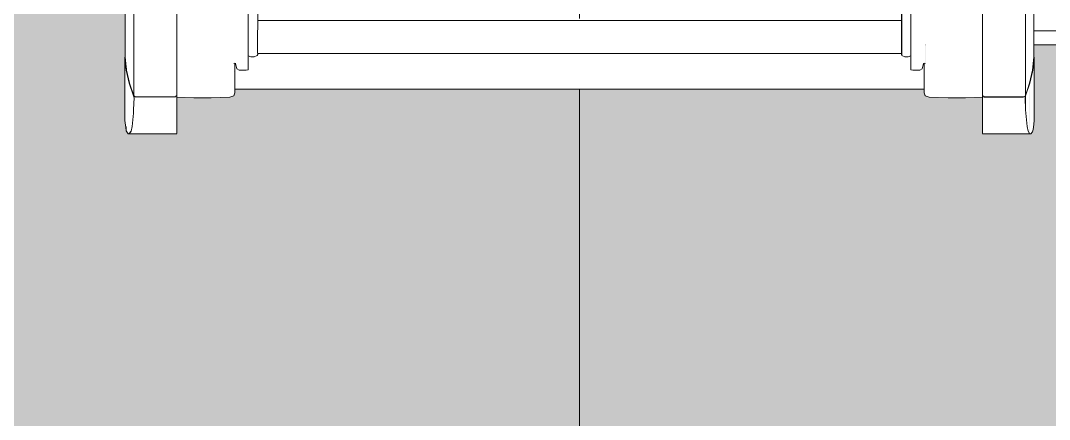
# Model space of a CAD drawing. Header units: metres. Extents: x -3 to 171, y -23 to 41.
# Drawn here: x 0.963 to 1.927, y -13.153 to -12.78 of the extents above; entities that cross this region are included whole.
import ezdxf

# ---------------------------------------------------------------- set-up
doc = ezdxf.new("R2010")
doc.units = ezdxf.units.M
doc.header["$MEASUREMENT"] = 0
doc.set_wipeout_variables(frame=1)
doc.linetypes.add('Schnittlinie', pattern=[0.006, 0.003, -0.0015, 0, -0.0015])
doc.linetypes.add('Wipeout_Contour', pattern=[1, 0, -1])
for name, color, linetype in [('6._Dach PP STG1_1_325 Dachfenster', 7, 'Continuous'), ('6._Dach PP STG1_1_330 Dachaufbau', 7, 'Continuous'), ('6._Dach PP STG1_1_851 Marker Schnitt', 7, 'Continuous')]:
    doc.layers.add(name, color=color, linetype=linetype)

msp = doc.modelspace()

# ---------------------------------------------------------------- hatches: boundary and pattern name
at = {"layer": '6._Dach PP STG1_1_330 Dachaufbau', "linetype": 'Continuous', "lineweight": 0, "true_color": 0x000000}
h = msp.add_hatch(color=18, dxfattribs=at)
h.paths.add_polyline_path([(6.26, -13.58499), (3.315, -13.58499), (3.315, -11.155), (6.26, -11.155), (6.26, -10.4), (0.03813, -10.4), (0.05526, -15.07), (1.01714, -15.07), (1.01714, -14.22801), (2.76714, -14.22801), (2.76714, -15.07), (3.44551, -15.07), (3.44551, -14.22801), (5.19551, -14.22801), (5.19551, -15.07), (6.26, -15.07)])
h.paths.add_polyline_path([(1.06307, -12.8025), (1.06307, -11.20127), (2.76307, -11.20127), (2.76307, -12.8025)], flags=0)

# ---------------------------------------------------------------- linework, layer by layer
at = {"layer": '6._Dach PP STG1_1_325 Dachfenster', "color": 7, "linetype": 'Continuous', "lineweight": 13, "ltscale": 1000}
msp.add_line((1.48685, -13.71906), (1.48685, -11.78845), dxfattribs=at)
at = {"layer": '6._Dach PP STG1_1_851 Marker Schnitt', "color": 7, "linetype": 'Schnittlinie', "lineweight": 13, "ltscale": 1000}
msp.add_line((1.23503, 4.805), (1.23503, -18.6375), dxfattribs=at)

# ---------------------------------------------------------------- next in the draw order: wipeouts: each hides what was drawn before it
at = {"color": 254, "linetype": 'Wipeout_Contour', "lineweight": 0, "ltscale": 65.018076}
msp.add_wipeout([(1.06245, -12.82613), (1.06115, -12.81389), (1.06115, -12.8733), (1.06192, -12.87979), (1.06245, -12.88296)], dxfattribs=at).dxf.layer = '6._Dach PP STG1_1_325 Dachfenster'
at = {"color": 254, "linetype": 'Wipeout_Contour', "lineweight": 0, "ltscale": 52.082332}
msp.add_wipeout([(1.86405, -12.87902), (1.90589, -12.87902), (1.90468, -12.8665), (1.86405, -12.8665)], dxfattribs=at).dxf.layer = '6._Dach PP STG1_1_325 Dachfenster'
at = {"color": 254, "linetype": 'Wipeout_Contour', "lineweight": 0, "ltscale": 38.704251}
msp.add_wipeout([(1.86405, -12.88558), (1.90955, -12.88593), (1.90855, -12.88563)], dxfattribs=at).dxf.layer = '6._Dach PP STG1_1_325 Dachfenster'
at = {"color": 254, "linetype": 'Wipeout_Contour', "lineweight": 0, "ltscale": 51.896748}
msp.add_wipeout([(2.76307, -12.77776), (1.06307, -12.77776), (1.06307, -12.8025), (2.76307, -12.8025)], dxfattribs=at).dxf.layer = '6._Dach PP STG1_1_330 Dachaufbau'

# ---------------------------------------------------------------- next in the draw order: linework, layer by layer
at = {"layer": '6._Dach PP STG1_1_330 Dachaufbau', "color": 7, "linetype": 'Continuous', "lineweight": 18, "ltscale": 1000, "flags": 128}
for points in [[(1.06307, -11.20127), (1.06307, -12.8025)], [(1.06307, -12.8025), (2.76307, -12.8025)]]:
    msp.add_lwpolyline(points, dxfattribs=at)

# ---------------------------------------------------------------- next in the draw order: wipeouts: each hides what was drawn before it
at = {"color": 254, "linetype": 'Wipeout_Contour', "lineweight": 0, "ltscale": 51.532703}
msp.add_wipeout([(1.18545, -12.77972), (1.18545, -12.78516), (1.78825, -12.78516), (1.78825, -12.77972)], dxfattribs=at).dxf.layer = '6._Dach PP STG1_1_325 Dachfenster'
at = {"color": 254, "linetype": 'Wipeout_Contour', "lineweight": 0, "ltscale": 65.205662}
msp.add_wipeout([(1.92685, -12.77844), (1.91235, -12.77844), (1.91235, -12.78886), (1.91235, -12.78939), (1.92685, -12.78939)], dxfattribs=at).dxf.layer = '6._Dach PP STG1_1_325 Dachfenster'
at = {"color": 254, "linetype": 'Wipeout_Contour', "lineweight": 0, "ltscale": 78.643546}
msp.add_wipeout([(1.06515, -12.8383), (1.06245, -12.82613), (1.06245, -12.88296), (1.06285, -12.88408), (1.06416, -12.88593), (1.06515, -12.88563)], dxfattribs=at).dxf.layer = '6._Dach PP STG1_1_325 Dachfenster'
at = {"color": 254, "linetype": 'Wipeout_Contour', "lineweight": 0, "ltscale": 52.129305}
msp.add_wipeout([(1.86405, -12.88558), (1.90826, -12.88558), (1.90685, -12.88323), (1.86405, -12.88323)], dxfattribs=at).dxf.layer = '6._Dach PP STG1_1_325 Dachfenster'

# ---------------------------------------------------------------- next in the draw order: wipeouts: each hides what was drawn before it
at = {"color": 254, "linetype": 'Wipeout_Contour', "lineweight": 0, "ltscale": 50.876876}
msp.add_wipeout([(1.10965, -12.4924), (1.10965, -12.82612), (1.12555, -12.82663), (1.12555, -12.49291)], dxfattribs=at).dxf.layer = '6._Dach PP STG1_1_325 Dachfenster'
at = {"color": 254, "linetype": 'Wipeout_Contour', "lineweight": 0, "ltscale": 50.876979}
msp.add_wipeout([(1.16115, -12.49129), (1.16115, -12.82501), (1.16315, -12.81985), (1.16315, -12.48613)], dxfattribs=at).dxf.layer = '6._Dach PP STG1_1_325 Dachfenster'
at = {"color": 254, "linetype": 'Wipeout_Contour', "lineweight": 0, "ltscale": 50.896613}
msp.add_wipeout([(1.17475, -12.82632), (1.17665, -12.82582), (1.17665, -12.49214), (1.17475, -12.49263)], dxfattribs=at).dxf.layer = '6._Dach PP STG1_1_325 Dachfenster'
at = {"color": 254, "linetype": 'Wipeout_Contour', "lineweight": 0, "ltscale": 51.179357}
msp.add_wipeout([(1.80765, -12.49136), (1.80765, -12.82504), (1.80895, -12.81988), (1.80895, -12.4862)], dxfattribs=at).dxf.layer = '6._Dach PP STG1_1_325 Dachfenster'
at = {"color": 254, "linetype": 'Wipeout_Contour', "lineweight": 0, "ltscale": 51.214324}
msp.add_wipeout([(1.84815, -12.49291), (1.83195, -12.49291), (1.83195, -12.82663), (1.84815, -12.82663)], dxfattribs=at).dxf.layer = '6._Dach PP STG1_1_325 Dachfenster'
at = {"color": 254, "linetype": 'Wipeout_Contour', "lineweight": 0, "ltscale": 91.060925}
msp.add_wipeout([(1.06515, -12.8383), (1.06515, -12.88563), (1.06686, -12.88323), (1.06782, -12.87902), (1.06903, -12.8665), (1.06915, -12.8633), (1.06915, -12.85025)], dxfattribs=at).dxf.layer = '6._Dach PP STG1_1_325 Dachfenster'
at = {"color": 254, "linetype": 'Wipeout_Contour', "lineweight": 0, "ltscale": 52.114937}
msp.add_wipeout([(1.86405, -12.87902), (1.86405, -12.88323), (1.90685, -12.88323), (1.90589, -12.87902)], dxfattribs=at).dxf.layer = '6._Dach PP STG1_1_325 Dachfenster'

# ---------------------------------------------------------------- next in the draw order: wipeouts: each hides what was drawn before it
at = {"color": 254, "linetype": 'Wipeout_Contour', "lineweight": 0, "ltscale": 50.888758}
msp.add_wipeout([(1.15935, -12.49235), (1.15935, -12.82607), (1.16115, -12.82501), (1.16115, -12.49129)], dxfattribs=at).dxf.layer = '6._Dach PP STG1_1_325 Dachfenster'
at = {"color": 254, "linetype": 'Wipeout_Contour', "lineweight": 0, "ltscale": 51.19143}
msp.add_wipeout([(1.79895, -12.49263), (1.79895, -12.82632), (1.80555, -12.82632), (1.80555, -12.49263)], dxfattribs=at).dxf.layer = '6._Dach PP STG1_1_325 Dachfenster'
at = {"color": 254, "linetype": 'Wipeout_Contour', "lineweight": 0, "ltscale": 51.181336}
msp.add_wipeout([(1.81255, -12.49129), (1.81055, -12.48613), (1.81055, -12.81985), (1.81255, -12.82501)], dxfattribs=at).dxf.layer = '6._Dach PP STG1_1_325 Dachfenster'
at = {"color": 254, "linetype": 'Wipeout_Contour', "lineweight": 0, "ltscale": 51.222583}
msp.add_wipeout([(1.84815, -12.82663), (1.86405, -12.82612), (1.86405, -12.4924), (1.84815, -12.49291)], dxfattribs=at).dxf.layer = '6._Dach PP STG1_1_325 Dachfenster'
at = {"color": 254, "linetype": 'Wipeout_Contour', "lineweight": 0, "ltscale": 39.361072}
msp.add_wipeout([(1.06416, -12.88593), (1.10965, -12.88593), (1.06545, -12.88558)], dxfattribs=at).dxf.layer = '6._Dach PP STG1_1_325 Dachfenster'

# ---------------------------------------------------------------- next in the draw order: wipeouts: each hides what was drawn before it
at = {"color": 254, "linetype": 'Wipeout_Contour', "lineweight": 0, "ltscale": 50.888587}
msp.add_wipeout([(1.14175, -12.49291), (1.14175, -12.82663), (1.15935, -12.82607), (1.15935, -12.49235)], dxfattribs=at).dxf.layer = '6._Dach PP STG1_1_325 Dachfenster'
at = {"color": 254, "linetype": 'Wipeout_Contour', "lineweight": 0, "ltscale": 51.188012}
msp.add_wipeout([(1.79705, -12.82582), (1.79895, -12.82632), (1.79895, -12.49263), (1.79705, -12.49214)], dxfattribs=at).dxf.layer = '6._Dach PP STG1_1_325 Dachfenster'
at = {"color": 254, "linetype": 'Wipeout_Contour', "lineweight": 0, "ltscale": 51.191275}
msp.add_wipeout([(1.80555, -12.49263), (1.80555, -12.82632), (1.80765, -12.82504), (1.80765, -12.49136)], dxfattribs=at).dxf.layer = '6._Dach PP STG1_1_325 Dachfenster'
at = {"color": 254, "linetype": 'Wipeout_Contour', "lineweight": 0, "ltscale": 51.756071}
msp.add_wipeout([(1.06545, -12.88558), (1.10965, -12.88558), (1.10965, -12.88323), (1.06686, -12.88323)], dxfattribs=at).dxf.layer = '6._Dach PP STG1_1_325 Dachfenster'

# ---------------------------------------------------------------- next in the draw order: wipeouts: each hides what was drawn before it
at = {"color": 254, "linetype": 'Wipeout_Contour', "lineweight": 0, "ltscale": 50.883608}
msp.add_wipeout([(1.12555, -12.49291), (1.12555, -12.82663), (1.14175, -12.82663), (1.14175, -12.49291)], dxfattribs=at).dxf.layer = '6._Dach PP STG1_1_325 Dachfenster'
at = {"color": 254, "linetype": 'Wipeout_Contour', "lineweight": 0, "ltscale": 50.866772}
msp.add_wipeout([(1.16395, -12.48591), (1.16315, -12.48613), (1.16315, -12.81985), (1.16395, -12.8196)], dxfattribs=at).dxf.layer = '6._Dach PP STG1_1_325 Dachfenster'
at = {"color": 254, "linetype": 'Wipeout_Contour', "lineweight": 0, "ltscale": 51.169361}
msp.add_wipeout([(1.80975, -12.48591), (1.80895, -12.4862), (1.80895, -12.81988), (1.80975, -12.8196)], dxfattribs=at).dxf.layer = '6._Dach PP STG1_1_325 Dachfenster'
at = {"color": 254, "linetype": 'Wipeout_Contour', "lineweight": 0, "ltscale": 51.710468}
msp.add_wipeout([(1.06782, -12.87902), (1.10965, -12.87902), (1.10965, -12.8665), (1.06903, -12.8665)], dxfattribs=at).dxf.layer = '6._Dach PP STG1_1_325 Dachfenster'

# ---------------------------------------------------------------- next in the draw order: wipeouts: each hides what was drawn before it
at = {"color": 254, "linetype": 'Wipeout_Contour', "lineweight": 0, "ltscale": 50.867273}
msp.add_wipeout([(1.16395, -12.8196), (1.16475, -12.81988), (1.16475, -12.4862), (1.16395, -12.48591)], dxfattribs=at).dxf.layer = '6._Dach PP STG1_1_325 Dachfenster'
at = {"color": 254, "linetype": 'Wipeout_Contour', "lineweight": 0, "ltscale": 51.182543}
msp.add_wipeout([(1.80975, -12.48591), (1.80975, -12.8196), (1.81045, -12.81978), (1.81055, -12.48613)], dxfattribs=at).dxf.layer = '6._Dach PP STG1_1_325 Dachfenster'
at = {"color": 254, "linetype": 'Wipeout_Contour', "lineweight": 0, "ltscale": 51.58958}
msp.add_wipeout([(1.10965, -12.82612), (1.10965, -12.85143), (1.12555, -12.85195), (1.12555, -12.82663)], dxfattribs=at).dxf.layer = '6._Dach PP STG1_1_325 Dachfenster'
at = {"color": 254, "linetype": 'Wipeout_Contour', "lineweight": 0, "ltscale": 51.744378}
msp.add_wipeout([(1.06686, -12.88323), (1.10965, -12.88323), (1.10965, -12.87902), (1.06782, -12.87902)], dxfattribs=at).dxf.layer = '6._Dach PP STG1_1_325 Dachfenster'

# ---------------------------------------------------------------- next in the draw order: linework, layer by layer
at = {"layer": '6._Dach PP STG1_1_325 Dachfenster', "color": 7, "linetype": 'Continuous', "lineweight": 13, "ltscale": 1000, "flags": 128}
msp.add_lwpolyline([(1.06416, -12.88593), (1.10965, -12.88593)], dxfattribs=at)

# ---------------------------------------------------------------- next in the draw order: wipeouts: each hides what was drawn before it
at = {"color": 254, "linetype": 'Wipeout_Contour', "lineweight": 0, "ltscale": 50.878597}
msp.add_wipeout([(1.16475, -12.4862), (1.16475, -12.81988), (1.16605, -12.82504), (1.16605, -12.49136)], dxfattribs=at).dxf.layer = '6._Dach PP STG1_1_325 Dachfenster'
at = {"color": 254, "linetype": 'Wipeout_Contour', "lineweight": 0, "ltscale": 51.19461}
msp.add_wipeout([(1.81255, -12.82501), (1.81435, -12.82607), (1.81435, -12.49235), (1.81255, -12.49129)], dxfattribs=at).dxf.layer = '6._Dach PP STG1_1_325 Dachfenster'
at = {"color": 254, "linetype": 'Wipeout_Contour', "lineweight": 0, "ltscale": 170.149979}
msp.add_wipeout([(1.06115, -12.81389), (1.06245, -12.82613), (1.06515, -12.8383), (1.06915, -12.85025), (1.06958, -12.85136), (1.10965, -12.85136), (1.10965, -12.84996), (1.10795, -12.85121), (1.07115, -12.85121), (1.06935, -12.85025), (1.06535, -12.8383), (1.06265, -12.82613), (1.06135, -12.81389)], dxfattribs=at).dxf.layer = '6._Dach PP STG1_1_325 Dachfenster'
at = {"color": 254, "linetype": 'Wipeout_Contour', "lineweight": 0, "ltscale": 51.596094}
msp.add_wipeout([(1.12555, -12.85195), (1.14175, -12.85195), (1.14175, -12.82663), (1.12555, -12.82663)], dxfattribs=at).dxf.layer = '6._Dach PP STG1_1_325 Dachfenster'

# ---------------------------------------------------------------- next in the draw order: wipeouts: each hides what was drawn before it
at = {"color": 254, "linetype": 'Wipeout_Contour', "lineweight": 0, "ltscale": 62.212195}
msp.add_wipeout([(1.06265, -12.25484), (1.06265, -12.82613), (1.06535, -12.8383), (1.06535, -12.26671), (1.06515, -12.26611)], dxfattribs=at).dxf.layer = '6._Dach PP STG1_1_325 Dachfenster'
at = {"color": 254, "linetype": 'Wipeout_Contour', "lineweight": 0, "ltscale": 50.891958}
msp.add_wipeout([(1.16605, -12.82504), (1.16815, -12.82632), (1.16815, -12.49263), (1.16605, -12.49136)], dxfattribs=at).dxf.layer = '6._Dach PP STG1_1_325 Dachfenster'
at = {"color": 254, "linetype": 'Wipeout_Contour', "lineweight": 0, "ltscale": 51.20353}
msp.add_wipeout([(1.81435, -12.49235), (1.81435, -12.82607), (1.83195, -12.82663), (1.83195, -12.49291)], dxfattribs=at).dxf.layer = '6._Dach PP STG1_1_325 Dachfenster'
at = {"color": 254, "linetype": 'Wipeout_Contour', "lineweight": 0, "ltscale": 51.6008}
msp.add_wipeout([(1.14175, -12.82663), (1.14175, -12.85195), (1.15935, -12.85138), (1.15935, -12.82607)], dxfattribs=at).dxf.layer = '6._Dach PP STG1_1_325 Dachfenster'
at = {"color": 254, "linetype": 'Wipeout_Contour', "lineweight": 0, "ltscale": 64.896949}
msp.add_wipeout([(1.06903, -12.8665), (1.10965, -12.8665), (1.10965, -12.85178), (1.06966, -12.85178), (1.06915, -12.8633)], dxfattribs=at).dxf.layer = '6._Dach PP STG1_1_325 Dachfenster'

# ---------------------------------------------------------------- next in the draw order: wipeouts: each hides what was drawn before it
at = {"color": 254, "linetype": 'Wipeout_Contour', "lineweight": 0, "ltscale": 50.896114}
msp.add_wipeout([(1.16815, -12.82632), (1.17475, -12.82632), (1.17475, -12.49263), (1.16815, -12.49263)], dxfattribs=at).dxf.layer = '6._Dach PP STG1_1_325 Dachfenster'
at = {"color": 254, "linetype": 'Wipeout_Contour', "lineweight": 0, "ltscale": 39.216589}
msp.add_wipeout([(1.15935, -12.82607), (1.15935, -12.85138), (1.16315, -12.85032)], dxfattribs=at).dxf.layer = '6._Dach PP STG1_1_325 Dachfenster'
at = {"color": 254, "linetype": 'Wipeout_Contour', "lineweight": 0, "ltscale": 39.319875}
msp.add_wipeout([(1.81055, -12.85032), (1.81435, -12.85138), (1.81435, -12.82607)], dxfattribs=at).dxf.layer = '6._Dach PP STG1_1_325 Dachfenster'
at = {"color": 254, "linetype": 'Wipeout_Contour', "lineweight": 0, "ltscale": 38.386866}
msp.add_wipeout([(1.06915, -12.85025), (1.06915, -12.8633), (1.06966, -12.85178)], dxfattribs=at).dxf.layer = '6._Dach PP STG1_1_325 Dachfenster'

# ---------------------------------------------------------------- next in the draw order: wipeouts: each hides what was drawn before it
at = {"color": 254, "linetype": 'Wipeout_Contour', "lineweight": 0, "ltscale": 51.623679}
msp.add_wipeout([(1.16115, -12.82501), (1.16315, -12.85032), (1.16415, -12.84756), (1.16315, -12.81992)], dxfattribs=at).dxf.layer = '6._Dach PP STG1_1_325 Dachfenster'
at = {"color": 254, "linetype": 'Wipeout_Contour', "lineweight": 0, "ltscale": 51.910491}
msp.add_wipeout([(1.83195, -12.82663), (1.81435, -12.82607), (1.81435, -12.85138), (1.83195, -12.85195)], dxfattribs=at).dxf.layer = '6._Dach PP STG1_1_325 Dachfenster'
at = {"color": 254, "linetype": 'Wipeout_Contour', "lineweight": 0, "ltscale": 38.186129}
msp.add_wipeout([(1.10965, -12.85136), (1.06958, -12.85136), (1.10965, -12.85178)], dxfattribs=at).dxf.layer = '6._Dach PP STG1_1_325 Dachfenster'

# ---------------------------------------------------------------- next in the draw order: wipeouts: each hides what was drawn before it
at = {"color": 254, "linetype": 'Wipeout_Contour', "lineweight": 0, "ltscale": 62.272391}
msp.add_wipeout([(1.06915, -12.27806), (1.06535, -12.26671), (1.06535, -12.8383), (1.06935, -12.85025), (1.06935, -12.27859)], dxfattribs=at).dxf.layer = '6._Dach PP STG1_1_325 Dachfenster'
at = {"color": 254, "linetype": 'Wipeout_Contour', "lineweight": 0, "ltscale": 38.445901}
msp.add_wipeout([(1.80955, -12.84756), (1.81055, -12.81992), (1.80975, -12.8196)], dxfattribs=at).dxf.layer = '6._Dach PP STG1_1_325 Dachfenster'
at = {"color": 254, "linetype": 'Wipeout_Contour', "lineweight": 0, "ltscale": 38.227812}
msp.add_wipeout([(1.16115, -12.82501), (1.15935, -12.82607), (1.16315, -12.85032)], dxfattribs=at).dxf.layer = '6._Dach PP STG1_1_325 Dachfenster'
at = {"color": 254, "linetype": 'Wipeout_Contour', "lineweight": 0, "ltscale": 51.920941}
msp.add_wipeout([(1.83195, -12.85195), (1.84815, -12.85195), (1.84815, -12.82663), (1.83195, -12.82663)], dxfattribs=at).dxf.layer = '6._Dach PP STG1_1_325 Dachfenster'

# ---------------------------------------------------------------- next in the draw order: wipeouts: each hides what was drawn before it
at = {"color": 254, "linetype": 'Wipeout_Contour', "lineweight": 0, "ltscale": 62.15376}
msp.add_wipeout([(1.06135, -12.24358), (1.06135, -12.81389), (1.06265, -12.82613), (1.06265, -12.25484), (1.06245, -12.25394)], dxfattribs=at).dxf.layer = '6._Dach PP STG1_1_325 Dachfenster'
at = {"color": 254, "linetype": 'Wipeout_Contour', "lineweight": 0, "ltscale": 74.213217}
msp.add_wipeout([(1.0696, -12.27924), (1.06935, -12.27859), (1.06935, -12.85025), (1.07115, -12.85121), (1.07115, -12.27933), (1.06969, -12.27933)], dxfattribs=at).dxf.layer = '6._Dach PP STG1_1_325 Dachfenster'
at = {"color": 254, "linetype": 'Wipeout_Contour', "lineweight": 0, "ltscale": 50.565302}
msp.add_wipeout([(1.16318, -12.81984), (1.16415, -12.84756), (1.16415, -12.81967), (1.16325, -12.81978)], dxfattribs=at).dxf.layer = '6._Dach PP STG1_1_325 Dachfenster'
at = {"color": 254, "linetype": 'Wipeout_Contour', "lineweight": 0, "ltscale": 51.991641}
msp.add_wipeout([(1.80955, -12.84756), (1.81055, -12.85032), (1.81255, -12.82501), (1.81055, -12.81992)], dxfattribs=at).dxf.layer = '6._Dach PP STG1_1_325 Dachfenster'
at = {"color": 254, "linetype": 'Wipeout_Contour', "lineweight": 0, "ltscale": 51.92881}
msp.add_wipeout([(1.86405, -12.82612), (1.84815, -12.82663), (1.84815, -12.85195), (1.86405, -12.85143)], dxfattribs=at).dxf.layer = '6._Dach PP STG1_1_325 Dachfenster'

# ---------------------------------------------------------------- next in the draw order: linework, layer by layer
at = {"layer": '6._Dach PP STG1_1_325 Dachfenster', "color": 7, "linetype": 'Continuous', "lineweight": 13, "ltscale": 1000, "flags": 128}
for points in [[(1.06135, -12.81389), (1.06135, -12.24358)], [(1.06115, -12.8733), (1.06115, -12.81389)]]:
    msp.add_lwpolyline(points, dxfattribs=at)

# ---------------------------------------------------------------- next in the draw order: wipeouts: each hides what was drawn before it
at = {"color": 254, "linetype": 'Wipeout_Contour', "lineweight": 0, "ltscale": 50.49371}
msp.add_wipeout([(1.07115, -12.85121), (1.10795, -12.85121), (1.10795, -12.27933), (1.07115, -12.27933)], dxfattribs=at).dxf.layer = '6._Dach PP STG1_1_325 Dachfenster'
at = {"color": 254, "linetype": 'Wipeout_Contour', "lineweight": 0, "ltscale": 38.440599}
msp.add_wipeout([(1.81055, -12.85032), (1.81435, -12.82607), (1.81255, -12.82501)], dxfattribs=at).dxf.layer = '6._Dach PP STG1_1_325 Dachfenster'
at = {"color": 254, "linetype": 'Wipeout_Contour', "lineweight": 0, "ltscale": 65.247762}
msp.add_wipeout([(1.90405, -12.85178), (1.86405, -12.85178), (1.86405, -12.8665), (1.90468, -12.8665), (1.90455, -12.8633)], dxfattribs=at).dxf.layer = '6._Dach PP STG1_1_325 Dachfenster'

# ---------------------------------------------------------------- next in the draw order: linework, layer by layer
at = {"layer": '6._Dach PP STG1_1_325 Dachfenster', "color": 7, "linetype": 'Continuous', "lineweight": 13, "ltscale": 1000, "flags": 128}
for points in [[(1.06935, -12.85025), (1.06935, -12.27859)], [(1.06958, -12.85136), (1.06915, -12.85025), (1.06515, -12.8383), (1.06245, -12.82613), (1.06115, -12.81389)], [(1.06135, -12.81389), (1.06265, -12.82613), (1.06535, -12.8383), (1.06935, -12.85025)], [(1.06115, -12.8733), (1.06192, -12.87979), (1.06245, -12.88296), (1.06285, -12.88408), (1.06416, -12.88593), (1.06515, -12.88563), (1.06686, -12.88323), (1.06782, -12.87902), (1.06903, -12.8665), (1.06915, -12.8633), (1.06966, -12.85178)], [(1.06935, -12.85025), (1.07115, -12.85121)]]:
    msp.add_lwpolyline(points, dxfattribs=at)

# ---------------------------------------------------------------- next in the draw order: wipeouts: each hides what was drawn before it
at = {"color": 254, "linetype": 'Wipeout_Contour', "lineweight": 0, "ltscale": 50.496747}
msp.add_wipeout([(1.10795, -12.27933), (1.10795, -12.85121), (1.10965, -12.84996), (1.10965, -12.27933)], dxfattribs=at).dxf.layer = '6._Dach PP STG1_1_325 Dachfenster'
at = {"color": 254, "linetype": 'Wipeout_Contour', "lineweight": 0, "ltscale": 51.755444}
msp.add_wipeout([(1.80955, -12.83197), (1.16415, -12.83197), (1.16415, -12.84392), (1.80955, -12.84392)], dxfattribs=at).dxf.layer = '6._Dach PP STG1_1_325 Dachfenster'
at = {"color": 254, "linetype": 'Wipeout_Contour', "lineweight": 0, "ltscale": 39.563882}
msp.add_wipeout([(1.86405, -12.85178), (1.90405, -12.85178), (1.86405, -12.85136)], dxfattribs=at).dxf.layer = '6._Dach PP STG1_1_325 Dachfenster'

# ---------------------------------------------------------------- next in the draw order: linework, layer by layer
at = {"layer": '6._Dach PP STG1_1_325 Dachfenster', "color": 7, "linetype": 'Continuous', "lineweight": 13, "ltscale": 1000, "flags": 128}
for points in [[(1.10965, -12.84996), (1.10965, -12.27933)], [(1.07115, -12.85121), (1.10795, -12.85121)], [(1.10795, -12.85121), (1.10965, -12.84996)], [(1.10965, -12.84996), (1.10965, -12.85136)], [(1.16315, -12.85032), (1.15935, -12.85138), (1.14175, -12.85195), (1.12555, -12.85195), (1.10965, -12.85143)], [(1.10965, -12.85178), (1.10965, -12.8665), (1.10965, -12.87902), (1.10965, -12.88323), (1.10965, -12.88558)]]:
    msp.add_lwpolyline(points, dxfattribs=at)

# ---------------------------------------------------------------- next in the draw order: wipeouts: each hides what was drawn before it
at = {"color": 254, "linetype": 'Wipeout_Contour', "lineweight": 0, "ltscale": 205.937531}
msp.add_wipeout([(1.16475, -12.81988), (1.16415, -12.81967), (1.16415, -12.83197), (1.80955, -12.83197), (1.80955, -12.81967), (1.80895, -12.81988), (1.80765, -12.82504), (1.80555, -12.82632), (1.79895, -12.82632), (1.79705, -12.82582), (1.79705, -12.81741), (1.17665, -12.81741), (1.17665, -12.82582), (1.17475, -12.82632), (1.16815, -12.82632), (1.16605, -12.82504)], dxfattribs=at).dxf.layer = '6._Dach PP STG1_1_325 Dachfenster'
at = {"color": 254, "linetype": 'Wipeout_Contour', "lineweight": 0, "ltscale": 39.365996}
msp.add_wipeout([(1.16415, -12.84399), (1.80955, -12.84399), (1.16415, -12.84392)], dxfattribs=at).dxf.layer = '6._Dach PP STG1_1_325 Dachfenster'
at = {"color": 254, "linetype": 'Wipeout_Contour', "lineweight": 0, "ltscale": 38.533247}
msp.add_wipeout([(1.90413, -12.85136), (1.90455, -12.8633), (1.90455, -12.85025)], dxfattribs=at).dxf.layer = '6._Dach PP STG1_1_325 Dachfenster'

# ---------------------------------------------------------------- next in the draw order: linework, layer by layer
at = {"layer": '6._Dach PP STG1_1_325 Dachfenster', "color": 7, "linetype": 'Continuous', "lineweight": 13, "ltscale": 1000, "flags": 128}
for points in [[(1.16325, -12.81978), (1.16395, -12.8196)], [(1.16395, -12.8196), (1.16475, -12.81988)], [(1.16415, -12.81967), (1.16415, -12.84756)], [(1.16475, -12.81988), (1.16605, -12.82504)], [(1.80765, -12.82504), (1.80895, -12.81988)], [(1.80895, -12.81988), (1.80975, -12.8196)], [(1.80955, -12.81967), (1.80955, -12.84756)], [(1.80975, -12.8196), (1.81045, -12.81978)], [(1.16605, -12.82504), (1.16815, -12.82632)], [(1.16815, -12.82632), (1.17475, -12.82632), (1.17665, -12.82582)], [(1.79705, -12.82582), (1.79895, -12.82632), (1.80555, -12.82632)], [(1.80555, -12.82632), (1.80765, -12.82504)], [(1.16415, -12.84756), (1.16315, -12.85032)], [(1.80955, -12.84399), (1.16415, -12.84399)], [(1.80955, -12.84756), (1.81055, -12.85032)]]:
    msp.add_lwpolyline(points, dxfattribs=at)

# ---------------------------------------------------------------- next in the draw order: wipeouts: each hides what was drawn before it
at = {"color": 254, "linetype": 'Wipeout_Contour', "lineweight": 0, "ltscale": 179.064785}
msp.add_wipeout([(1.17665, -12.81741), (1.79705, -12.81741), (1.79705, -12.81284), (1.79465, -12.81366), (1.79155, -12.81359), (1.78875, -12.81246), (1.78825, -12.81161), (1.78825, -12.81048), (1.18545, -12.81048), (1.18545, -12.81161), (1.18495, -12.81246), (1.18215, -12.81359), (1.17905, -12.81366), (1.17665, -12.81284)], dxfattribs=at).dxf.layer = '6._Dach PP STG1_1_325 Dachfenster'
at = {"color": 254, "linetype": 'Wipeout_Contour', "lineweight": 0, "ltscale": 158.360304}
msp.add_wipeout([(1.86405, -12.85136), (1.90413, -12.85136), (1.90455, -12.85025), (1.90855, -12.8383), (1.91125, -12.82613), (1.91255, -12.81389), (1.91105, -12.82613), (1.90835, -12.8383), (1.90435, -12.85025), (1.90255, -12.85121), (1.86575, -12.85121), (1.86405, -12.84996)], dxfattribs=at).dxf.layer = '6._Dach PP STG1_1_325 Dachfenster'

# ---------------------------------------------------------------- next in the draw order: wipeouts: each hides what was drawn before it
at = {"color": 254, "linetype": 'Wipeout_Contour', "lineweight": 0, "ltscale": 51.622134}
msp.add_wipeout([(1.18535, -12.81026), (1.78835, -12.81026), (1.78835, -12.79966), (1.18535, -12.79966)], dxfattribs=at).dxf.layer = '6._Dach PP STG1_1_325 Dachfenster'
at = {"color": 254, "linetype": 'Wipeout_Contour', "lineweight": 0, "ltscale": 91.870073}
msp.add_wipeout([(1.90455, -12.85025), (1.90455, -12.8633), (1.90468, -12.8665), (1.90589, -12.87902), (1.90685, -12.88323), (1.90826, -12.88558), (1.90855, -12.8383)], dxfattribs=at).dxf.layer = '6._Dach PP STG1_1_325 Dachfenster'

# ---------------------------------------------------------------- next in the draw order: wipeouts: each hides what was drawn before it
at = {"color": 254, "linetype": 'Wipeout_Contour', "lineweight": 0, "ltscale": 51.592473}
msp.add_wipeout([(1.18535, -12.79966), (1.78835, -12.79966), (1.78835, -12.79534), (1.18535, -12.79534)], dxfattribs=at).dxf.layer = '6._Dach PP STG1_1_325 Dachfenster'
at = {"color": 254, "linetype": 'Wipeout_Contour', "lineweight": 0, "ltscale": 65.519602}
msp.add_wipeout([(1.91125, -12.82613), (1.91125, -12.88296), (1.91179, -12.87979), (1.91255, -12.8733), (1.91255, -12.81389)], dxfattribs=at).dxf.layer = '6._Dach PP STG1_1_325 Dachfenster'

# ---------------------------------------------------------------- next in the draw order: wipeouts: each hides what was drawn before it
at = {"color": 254, "linetype": 'Wipeout_Contour', "lineweight": 0, "ltscale": 51.573959}
msp.add_wipeout([(1.18535, -12.79032), (1.18535, -12.79534), (1.78835, -12.79534), (1.78835, -12.79032)], dxfattribs=at).dxf.layer = '6._Dach PP STG1_1_325 Dachfenster'
at = {"color": 254, "linetype": 'Wipeout_Contour', "lineweight": 0, "ltscale": 79.165954}
msp.add_wipeout([(1.90855, -12.8383), (1.90855, -12.88563), (1.90955, -12.88593), (1.91086, -12.88408), (1.91125, -12.88296), (1.91125, -12.82613)], dxfattribs=at).dxf.layer = '6._Dach PP STG1_1_325 Dachfenster'

# ---------------------------------------------------------------- next in the draw order: linework, layer by layer
at = {"layer": '6._Dach PP STG1_1_325 Dachfenster', "color": 7, "linetype": 'Continuous', "lineweight": 13, "ltscale": 1000, "flags": 128}
msp.add_lwpolyline([(1.90955, -12.88593), (1.86405, -12.88593)], dxfattribs=at)

# ---------------------------------------------------------------- next in the draw order: wipeouts: each hides what was drawn before it
at = {"color": 254, "linetype": 'Wipeout_Contour', "lineweight": 0, "ltscale": 62.885534}
msp.add_wipeout([(1.90435, -12.27859), (1.90435, -12.85025), (1.90835, -12.8383), (1.90835, -12.26671), (1.90455, -12.27806)], dxfattribs=at).dxf.layer = '6._Dach PP STG1_1_325 Dachfenster'
at = {"color": 254, "linetype": 'Wipeout_Contour', "lineweight": 0, "ltscale": 51.547531}
msp.add_wipeout([(1.18545, -12.78587), (1.18545, -12.78651), (1.78825, -12.78651), (1.78825, -12.78587)], dxfattribs=at).dxf.layer = '6._Dach PP STG1_1_325 Dachfenster'

# ---------------------------------------------------------------- next in the draw order: wipeouts: each hides what was drawn before it
at = {"color": 254, "linetype": 'Wipeout_Contour', "lineweight": 0, "ltscale": 50.869789}
msp.add_wipeout([(1.86575, -12.27933), (1.86575, -12.85121), (1.90255, -12.85121), (1.90255, -12.27933)], dxfattribs=at).dxf.layer = '6._Dach PP STG1_1_325 Dachfenster'
at = {"color": 254, "linetype": 'Wipeout_Contour', "lineweight": 0, "ltscale": 90.225967}
msp.add_wipeout([(1.18535, -12.78862), (1.18535, -12.78948), (1.78835, -12.78948), (1.78835, -12.78862), (1.78825, -12.78757), (1.18545, -12.78757), (1.18545, -12.78835)], dxfattribs=at).dxf.layer = '6._Dach PP STG1_1_325 Dachfenster'

# ---------------------------------------------------------------- next in the draw order: wipeouts: each hides what was drawn before it
at = {"color": 254, "linetype": 'Wipeout_Contour', "lineweight": 0, "ltscale": 50.854505}
msp.add_wipeout([(1.86405, -12.27933), (1.86405, -12.84996), (1.86575, -12.85121), (1.86575, -12.27933)], dxfattribs=at).dxf.layer = '6._Dach PP STG1_1_325 Dachfenster'
at = {"color": 254, "linetype": 'Wipeout_Contour', "lineweight": 0, "ltscale": 62.759815}
msp.add_wipeout([(1.90255, -12.27933), (1.90255, -12.85121), (1.90435, -12.85025), (1.90435, -12.27859), (1.9041, -12.27924)], dxfattribs=at).dxf.layer = '6._Dach PP STG1_1_325 Dachfenster'
at = {"color": 254, "linetype": 'Wipeout_Contour', "lineweight": 0, "ltscale": 51.550911}
msp.add_wipeout([(1.18545, -12.78651), (1.18545, -12.78757), (1.78825, -12.78757), (1.78825, -12.78651)], dxfattribs=at).dxf.layer = '6._Dach PP STG1_1_325 Dachfenster'

# ---------------------------------------------------------------- next in the draw order: linework, layer by layer
at = {"layer": '6._Dach PP STG1_1_325 Dachfenster', "color": 7, "linetype": 'Continuous', "lineweight": 13, "ltscale": 1000, "flags": 128}
for points in [[(1.86405, -12.84996), (1.86405, -12.27933)], [(1.81055, -12.85032), (1.81435, -12.85138), (1.83195, -12.85195), (1.84815, -12.85195), (1.86405, -12.85143)], [(1.86575, -12.85121), (1.86405, -12.84996)], [(1.86405, -12.84996), (1.86405, -12.85136)], [(1.86405, -12.85178), (1.86405, -12.8665), (1.86405, -12.87902), (1.86405, -12.88323), (1.86405, -12.88558)], [(1.90255, -12.85121), (1.86575, -12.85121)], [(1.90435, -12.85025), (1.90255, -12.85121)], [(1.90405, -12.85178), (1.90455, -12.8633), (1.90468, -12.8665), (1.90589, -12.87902), (1.90685, -12.88323), (1.90826, -12.88558), (1.90955, -12.88593), (1.91086, -12.88408), (1.91125, -12.88296), (1.91179, -12.87979), (1.91255, -12.8733)]]:
    msp.add_lwpolyline(points, dxfattribs=at)

# ---------------------------------------------------------------- next in the draw order: wipeouts: each hides what was drawn before it
at = {"color": 254, "linetype": 'Wipeout_Contour', "lineweight": 0, "ltscale": 62.8241}
msp.add_wipeout([(1.90855, -12.26611), (1.90835, -12.26671), (1.90835, -12.8383), (1.91105, -12.82613), (1.91105, -12.25484)], dxfattribs=at).dxf.layer = '6._Dach PP STG1_1_325 Dachfenster'
at = {"color": 254, "linetype": 'Wipeout_Contour', "lineweight": 0, "ltscale": 51.562276}
msp.add_wipeout([(1.18535, -12.78948), (1.18535, -12.79032), (1.78835, -12.79032), (1.78835, -12.78948)], dxfattribs=at).dxf.layer = '6._Dach PP STG1_1_325 Dachfenster'

# ---------------------------------------------------------------- next in the draw order: linework, layer by layer
at = {"layer": '6._Dach PP STG1_1_325 Dachfenster', "color": 7, "linetype": 'Continuous', "lineweight": 13, "ltscale": 1000, "flags": 128}
msp.add_lwpolyline([(1.90435, -12.85025), (1.90435, -12.27859)], dxfattribs=at)

# ---------------------------------------------------------------- next in the draw order: wipeouts: each hides what was drawn before it
at = {"color": 254, "linetype": 'Wipeout_Contour', "lineweight": 0, "ltscale": 62.748986}
msp.add_wipeout([(1.91125, -12.25394), (1.91105, -12.25484), (1.91105, -12.82613), (1.91235, -12.81389), (1.91235, -12.24358)], dxfattribs=at).dxf.layer = '6._Dach PP STG1_1_325 Dachfenster'
at = {"color": 254, "linetype": 'Wipeout_Contour', "lineweight": 0, "ltscale": 51.544879}
msp.add_wipeout([(1.18545, -12.78516), (1.18545, -12.78587), (1.78825, -12.78587), (1.78825, -12.78516)], dxfattribs=at).dxf.layer = '6._Dach PP STG1_1_325 Dachfenster'

# ---------------------------------------------------------------- next in the draw order: linework, layer by layer
at = {"layer": '6._Dach PP STG1_1_325 Dachfenster', "color": 7, "linetype": 'Continuous', "lineweight": 13, "ltscale": 1000, "flags": 128}
for points in [[(1.91235, -12.81389), (1.91235, -12.24358)], [(1.94135, -12.78939), (1.92685, -12.78939), (1.91235, -12.78939)], [(1.91255, -12.81389), (1.91125, -12.82613), (1.90855, -12.8383), (1.90455, -12.85025), (1.90413, -12.85136)], [(1.91235, -12.81389), (1.91105, -12.82613), (1.90835, -12.8383), (1.90435, -12.85025)], [(1.91255, -12.81389), (1.91255, -12.8733)]]:
    msp.add_lwpolyline(points, dxfattribs=at)

# ---------------------------------------------------------------- next in the draw order: wipeouts: each hides what was drawn before it
at = {"color": 254, "linetype": 'Wipeout_Contour', "lineweight": 0, "ltscale": 50.506915}
msp.add_wipeout([(1.18215, -12.30851), (1.18215, -12.81359), (1.18495, -12.81246), (1.18495, -12.30851)], dxfattribs=at).dxf.layer = '6._Dach PP STG1_1_325 Dachfenster'
at = {"color": 254, "linetype": 'Wipeout_Contour', "lineweight": 0, "ltscale": 65.66947}
msp.add_wipeout([(1.78825, -12.78835), (1.78835, -12.81048), (1.78825, -12.81161), (1.78875, -12.81246), (1.78875, -12.30851)], dxfattribs=at).dxf.layer = '6._Dach PP STG1_1_325 Dachfenster'

# ---------------------------------------------------------------- next in the draw order: wipeouts: each hides what was drawn before it
at = {"color": 254, "linetype": 'Wipeout_Contour', "lineweight": 0, "ltscale": 50.505821}
msp.add_wipeout([(1.17665, -12.81284), (1.17905, -12.81366), (1.17905, -12.30851), (1.17665, -12.30851)], dxfattribs=at).dxf.layer = '6._Dach PP STG1_1_325 Dachfenster'
at = {"color": 254, "linetype": 'Wipeout_Contour', "lineweight": 0, "ltscale": 50.793811}
msp.add_wipeout([(1.78875, -12.30851), (1.78875, -12.81246), (1.79155, -12.81359), (1.79155, -12.30851)], dxfattribs=at).dxf.layer = '6._Dach PP STG1_1_325 Dachfenster'

# ---------------------------------------------------------------- next in the draw order: wipeouts: each hides what was drawn before it
at = {"color": 254, "linetype": 'Wipeout_Contour', "lineweight": 0, "ltscale": 50.509101}
msp.add_wipeout([(1.17905, -12.30851), (1.17905, -12.81366), (1.18215, -12.81359), (1.18215, -12.30851)], dxfattribs=at).dxf.layer = '6._Dach PP STG1_1_325 Dachfenster'
at = {"color": 254, "linetype": 'Wipeout_Contour', "lineweight": 0, "ltscale": 50.798753}
msp.add_wipeout([(1.79155, -12.30851), (1.79155, -12.81359), (1.79465, -12.81366), (1.79465, -12.30851)], dxfattribs=at).dxf.layer = '6._Dach PP STG1_1_325 Dachfenster'

# ---------------------------------------------------------------- next in the draw order: linework, layer by layer
at = {"layer": '6._Dach PP STG1_1_325 Dachfenster', "color": 7, "linetype": 'Continuous', "lineweight": 13, "ltscale": 1000, "flags": 128}
for points in [[(1.17665, -12.82582), (1.17665, -12.49214), (1.17665, -12.30851)], [(1.78825, -12.78835), (1.78825, -12.30851)], [(1.78835, -12.78862), (1.78835, -12.78948), (1.78835, -12.79032), (1.78835, -12.79534), (1.78835, -12.79966), (1.78835, -12.81026)], [(1.17905, -12.81366), (1.17665, -12.81284)], [(1.78825, -12.81161), (1.78825, -12.81048)], [(1.78825, -12.81161), (1.78875, -12.81246)]]:
    msp.add_lwpolyline(points, dxfattribs=at)

# ---------------------------------------------------------------- next in the draw order: wipeouts: each hides what was drawn before it
at = {"color": 254, "linetype": 'Wipeout_Contour', "lineweight": 0, "ltscale": 77.101172}
msp.add_wipeout([(1.18495, -12.30851), (1.18495, -12.81246), (1.18545, -12.81161), (1.18545, -12.81048), (1.18535, -12.78862), (1.18545, -12.30851)], dxfattribs=at).dxf.layer = '6._Dach PP STG1_1_325 Dachfenster'
at = {"color": 254, "linetype": 'Wipeout_Contour', "lineweight": 0, "ltscale": 50.798077}
msp.add_wipeout([(1.79465, -12.81366), (1.79705, -12.81284), (1.79705, -12.30851), (1.79465, -12.30851)], dxfattribs=at).dxf.layer = '6._Dach PP STG1_1_325 Dachfenster'

# ---------------------------------------------------------------- next in the draw order: linework, layer by layer
at = {"layer": '6._Dach PP STG1_1_325 Dachfenster', "color": 7, "linetype": 'Continuous', "lineweight": 13, "ltscale": 1000, "flags": 128}
for points in [[(1.18545, -12.78835), (1.18545, -12.30851)], [(1.79705, -12.82582), (1.79705, -12.49214), (1.79705, -12.30851)], [(1.78825, -12.77972), (1.18545, -12.77972)], [(1.18535, -12.81026), (1.18535, -12.79966), (1.18535, -12.79534), (1.18535, -12.79032), (1.18535, -12.78948), (1.18535, -12.78862)], [(1.18495, -12.81246), (1.18215, -12.81359)], [(1.18545, -12.81161), (1.18495, -12.81246)], [(1.78835, -12.81048), (1.18535, -12.81048)], [(1.18545, -12.81161), (1.18545, -12.81048)], [(1.78875, -12.81246), (1.79155, -12.81359)], [(1.79465, -12.81366), (1.79705, -12.81284)], [(1.18215, -12.81359), (1.17905, -12.81366)], [(1.79155, -12.81359), (1.79465, -12.81366)]]:
    msp.add_lwpolyline(points, dxfattribs=at)

doc.saveas('drawing.dxf')
